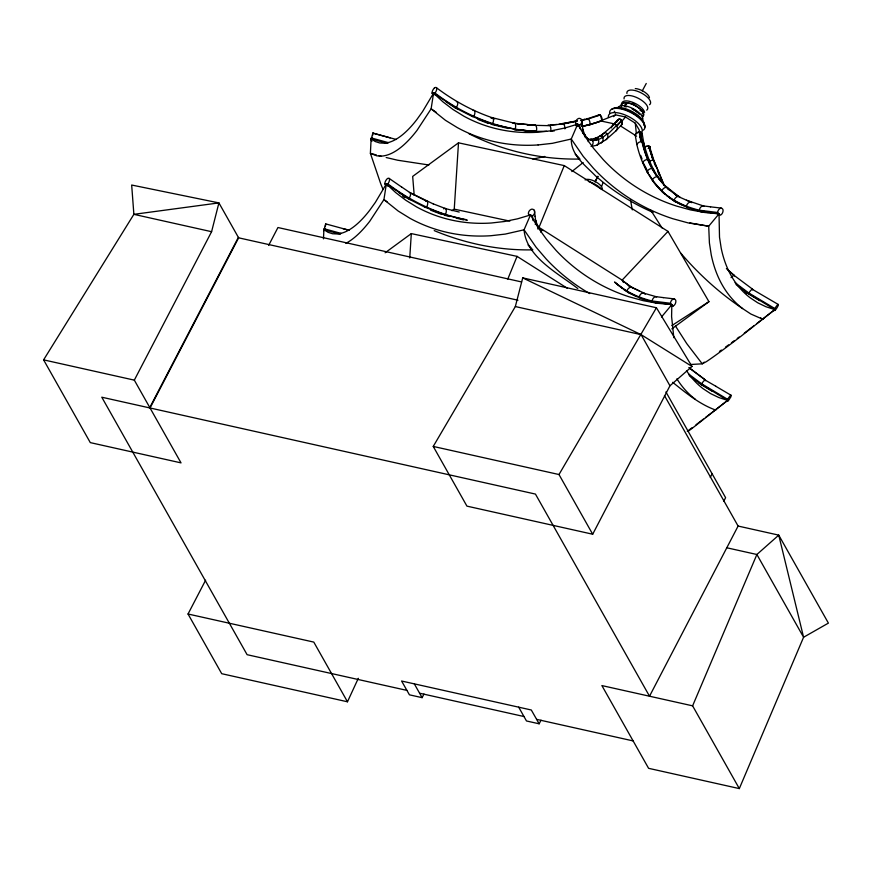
<?xml version="1.0" encoding="UTF-8"?>
<svg xmlns="http://www.w3.org/2000/svg" width="872" height="872" viewBox="0 0 872 872"><rect width="100%" height="100%" fill="white"/><g stroke="black" fill="none" stroke-linecap="round" stroke-linejoin="round"><path stroke-width="1.31" d="M617.136 120.63A4.949 4.316 41 0 1 618.095 119.606C621.692 117.426 624.069 123.889 620.755 125.688C624.014 123.911 621.889 117.23 618.183 119.508A4.97 4.436 43.2 0 0 617.191 120.565M643.612 144.283A4.84 3.946 -13.6 0 0 643.754 143.836L643.798 143.172A3.008 2.453 -13.6 0 0 642.163 141.613L640.844 141.645A4.992 4.077 -13.6 0 0 636.854 144.61C641.236 163.315 650.076 181.049 664.551 193.922M342.979 228.638L349.094 230.263L325.659 223.875L323.872 230.699A4.981 0.545 -74.6 0 0 324.002 230.404M396.291 139.487L372.856 133.089L371.069 139.923A4.981 0.545 -74.6 0 0 371.941 137.547M641.857 132.925C642.762 136.959 642.032 130.56 639.187 131.977A4.97 3.989 -9.7 0 0 636.342 133.274L635.165 134.8L636.854 144.61M323.458 238.863L323.915 229.674L340.374 234.197M730.638 397.087L730.943 396.411A3.008 0.698 -59.4 0 0 731.009 395.223L730.736 395.354A4.981 1.145 -59.4 0 0 727.684 399.343L727.575 401.403A4.829 1.112 -59.4 0 0 730.638 397.087M778.173 304.437L777.922 304.568A4.981 1.145 -59.4 0 0 774.881 308.557L774.772 310.617A4.829 1.112 -59.4 0 0 777.835 306.301L778.14 305.636A3.008 0.698 -59.4 0 0 778.206 304.437L752.176 289.21A4.992 1.264 -56 0 0 748.841 293.025L748.786 294.071L759.665 300.633M712.468 391.408L701.589 384.857L701.644 383.811A4.992 1.264 -56 0 1 704.979 379.985L715.847 386.252M409.742 257.959L411.312 233.598L517.063 256.379L567.214 288.196M452.078 210.73L454.247 209.138L458.498 142.823L564.26 165.604L667.985 231.396L708.936 301.679L671.832 328.864M615.447 113.066L614.259 111.213M325.725 224.475L325.692 223.864M658.894 178.967L658.905 178.237A3.008 2.572 -36.6 0 0 657.27 176.678L656.518 176.7A4.992 4.273 -36.6 0 0 652.278 180.362C660.834 190.957 670.949 200.734 683.844 205.803M372.9 133.863L372.922 133.154M325.703 224.649L325.474 225.761A4.981 0.545 -74.6 0 1 325.343 226.273M649.869 147.346C649.553 144.665 650.381 148.949 648.158 148.534M372.769 134.55L372.671 134.975A4.981 0.545 -74.6 0 1 372.529 135.498M134.321 380.138L211.591 231.701L218.916 202.904L131.672 185.028L133.874 214.338L43.6 359.863L90.296 442.616L181.027 462.879L134.321 380.138L43.6 359.863M515.341 306.552L522.72 277.885L656.431 307.751L692.008 366.458L669.958 385.784L592.688 534.22L466.934 506.131L433.242 446.431L515.341 306.552L641.094 334.641L692.008 366.458M597.876 115.638C600.209 112.466 602.933 118.614 601.985 120.805L589.886 124.805L581.918 126.396M601.756 186.183L602.977 182.662M507.787 279.084L517.063 256.379M564.26 165.604L538.994 227.396L622.128 280.13L623.491 282.474M692.608 705.84L756.885 554.494L778.751 535.135L828.4 623.109L803.581 637.247L739.314 788.593L648.594 768.319L601.887 685.577L692.608 705.84L739.314 788.593M673.816 337.693L671.593 316.525L671.832 304.622L657.51 303.282L643.285 300.687L629.301 296.862A177.921 174.433 -79.9 0 1 556.02 250.362L546.482 239.277L537.948 227.439L530.481 214.959L524.061 229.805C526.208 257.207 558.56 273.492 577.798 288.556M642.817 110.918L642.795 110.929A13.091 5.45 27.5 0 1 640.059 110.537M205.618 580.207L188.036 614.008L221.717 673.696L347.481 701.786L358.316 678.307M649.422 147.902L653.335 160.492L649.357 147.641L649.858 146.692M595.031 181.736L597.832 176.351M595.14 181.779L597.941 176.406M642.228 90.95L646.25 83.472M149.788 407.54L238.372 237.38M150.039 407.976L238.623 237.816L218.916 202.904L133.874 214.338L211.591 231.701M268.663 245.359L277.95 227.527L521.565 281.939M624.559 105.654L626.063 102.765L628.603 103.125A12.11 5.036 27.5 0 1 640.484 109.436A12.11 5.036 27.5 0 1 642.424 116.325M626.957 102.711L624.734 106.548M627.186 102.918L626.641 103.953L625.529 103.79M541.022 720.207L539.147 723.804L531.299 709.993L401.589 681.021L409.437 694.831L422.103 697.654L423.988 694.047M710.266 477.376L712.13 473.812M723.749 501.269L725.613 497.694L665.925 391.953M664.453 395.561L738.104 526.056L649.52 696.216L535.441 494.075L101.784 397.207L247.103 654.687L406.941 690.395M635.165 134.8L636.342 133.34A4.949 3.891 -5.8 0 1 639.209 132.141L641.203 132.489L642.195 133.983M656.431 307.751L558.996 474.532L592.688 534.22M641.203 135.825L639.536 137.024L641.509 135.443M661.51 316.983L671.832 304.622L651.624 301.777M618.095 119.606L613.114 124.914A4.992 4.545 45.6 0 0 611.436 127.868M621.714 120.314L607.577 134.452A4.829 4.534 51.4 0 1 606.073 139.618L596.819 145.243L591.085 146.463M621.769 120.412L616.984 126.124A4.84 4.404 45.6 0 1 615.61 131.181L606.062 139.618M621.137 122.058L625.529 117.001L635.285 123.181L639.132 129.797L639.743 132.304M653.728 161.778L653.837 161.658A3.008 1.275 -19.7 0 0 653.913 160.481L649.433 146.202L648.692 146.104A4.97 2.136 -16.9 0 0 645.705 146.474L644.19 147.008M613.114 124.914L619.142 119.028M615.61 131.181L620.744 125.699M622.128 280.13L667.985 231.396M434.43 87.952L434.125 88.268A4.981 2.812 -55.5 0 0 432.054 93.228L434.3 94.765M586.387 119.006L586.464 118.93A3.008 1.962 75.2 0 1 588.186 118.821L588.676 119.322A4.84 3.15 75.2 0 1 589.886 124.805L588.415 124.892L601.974 120.816L600.699 115.878L599.478 114.821L598.203 115.191L599.511 114.69M443.706 208.888L443.913 208.702A3.008 1.897 -72.5 0 1 445.636 208.593L445.952 209.084A4.84 3.052 -72.5 0 1 445.363 214.523M602.389 134.789A4.992 4.687 51.4 0 1 604.111 132.958L614.226 124.402A3.008 2.736 45.6 0 1 616.602 125.426L616.809 125.699M613.55 116.652L615.588 114.853L625.529 117.001M583.128 162.541L571.836 171.588M704.26 362.131L702.233 363.82L690.537 364.507M512.998 123.377L513.085 123.301A3.008 1.94 -80 0 1 514.807 123.192L515.167 123.693A4.84 3.128 -80 0 1 514.992 129.241L491.089 123.835L478.292 118.886M687.975 431.466A192.865 4.545 -38.9 0 0 694.101 426.811L727.63 400.39L698.81 382.775M756.743 323.621L774.827 309.604L746.007 291.989M434.441 87.941L434.681 87.767A3.008 1.7 -55.5 0 1 436.403 87.658L436.501 87.756C453.647 100.716 472.602 111.104 492.996 117.982L493.149 118.309A4.84 3.052 -72.5 0 1 492.549 123.748L491.089 123.835M753.691 325.965L748.612 329.856A177.921 4.197 -38.9 0 1 744.274 333.159M703.442 419.083L701.415 420.642A177.921 4.197 -38.9 0 1 696.03 424.729M705.481 417.525L727.63 400.39L718.779 397.523L710.527 393.566L702.919 388.552A177.921 109.501 -54.6 0 1 686.504 370.633M458.498 142.823L412.674 176.406L414.211 195.383M385.119 252.793L411.312 233.598M598.192 137.296A4.992 4.785 58.7 0 1 599.38 136.305L604.83 132.708A3.008 2.823 51.4 0 1 607.195 133.732M607.195 133.732C602.661 138.059 594.508 143.03 587.924 138.931L584.752 134.866M671.811 325.583L708.936 301.679M595.075 138.463L600.1 136.054A3.008 2.878 58.7 0 1 602.476 137.068L602.846 137.798M597.985 115.289L586.3 119.126M600.23 114.995L588.338 118.919M615.588 114.853L596.11 122.669L588.415 124.892M644.691 146.856L645.727 146.561A4.949 2.158 -13.7 0 1 648.735 146.322L649.771 146.649M530.481 214.959L517.554 218.818L504.452 221.51L491.285 223.003A177.921 152.556 -62.2 0 1 416.565 206.904L405.763 200.244L395.67 192.559L386.361 183.916L375.342 202.413L369.728 210.239A177.921 56.691 -77.4 0 1 337.355 233.958L332.581 233.751L328.09 232.323L323.915 229.674M544.826 156.459L532.901 159.129M704.042 206.261A3.008 2.474 -77.9 0 0 703.246 205.879L702.581 205.956A4.992 4.109 -77.9 0 0 699.289 210.207C685.468 206.871 672.421 200.702 661.728 191.23A4.992 4.295 -47.6 0 1 665.794 187.349L666.524 187.317A3.008 2.583 -47.6 0 1 668.159 188.875M656.66 296.916A3.008 2.474 -77.9 0 0 656.049 296.654L655.384 296.731A4.992 4.109 -77.9 0 0 652.093 300.993C638.271 297.657 625.224 291.488 614.542 282.016L622.499 288.534M582.202 126.484L587.172 125.208M595.489 138.256L595.805 138.201A3.008 2.921 69.7 0 1 598.17 139.226L598.53 139.945A4.829 4.698 69.7 0 1 596.829 145.243M642.773 292.872L655.929 296.633M590.933 139.269L595.652 138.212M593.788 140.414L598.323 139.4M577.231 120.837L559.028 124.238M582.463 119.791L585.079 119.268M577.155 120.946L561.623 123.911A3.008 1.973 81.5 0 1 563.345 123.802L563.803 124.304A4.829 3.172 81.5 0 1 564.871 128.871M582.376 119.911L585.003 119.377M563.486 123.9L576.632 121.35M580.556 120.565L588.404 118.984M581.777 126.222L587.096 125.154M591.129 139.226L590.191 139.4A3.008 2.954 -86.8 0 1 592.568 140.425L592.916 141.155A4.84 4.752 -86.8 0 1 591.51 146.136M752.383 289.101L752.482 289.101A3.008 0.763 -56 0 1 752.547 289.918M538.122 144.937L552.401 143.324L571.258 139.019L577.678 124.173L585.145 136.664L593.679 148.502L603.206 159.587A177.921 174.433 -79.9 0 0 676.498 206.065L690.482 209.901L704.707 212.495L719.029 213.847L719.509 237.206L721.188 248.117A177.921 109.501 -54.6 0 0 750.127 297.766L757.724 302.791L765.976 306.748L774.827 309.604L741.287 336.036A192.865 4.545 -38.9 0 1 706.2 361.749L702.233 363.82L686.765 343.623L675.44 325.975M550.243 125.11L556.521 124.489M547.976 125.176A3.008 1.984 87 0 1 549.545 125.187L563.552 123.966M550.526 131.28L554.385 130.887M432.054 93.228L435.019 93.042C464.1 115.246 499.384 129.983 536.215 131.345A4.829 3.172 -87.4 0 0 535.964 125.764L535.572 125.252A3.008 1.973 -87.4 0 0 534.176 125.143M401.632 187.033L389.304 178.531A3.008 1.7 -55.5 0 0 387.495 178.553L386.928 179.054A4.981 2.812 -55.5 0 0 384.857 184.014L387.822 183.829C411.061 201.367 437.788 214.458 466.553 219.711M445.875 101.588L454.803 107.594L456.263 107.507A4.84 2.823 -59.5 0 0 457.626 102.416L457.386 101.948A3.008 1.755 -59.5 0 0 456.438 101.752M454.803 107.594L472.243 116.466L473.692 116.379A4.829 2.943 -65.6 0 0 474.695 111.104L474.423 110.624A3.008 1.831 -65.6 0 0 473.082 110.526M533.239 131.53L536.215 131.345M398.689 192.363L407.606 198.38L409.066 198.282A4.84 2.823 -59.5 0 0 410.44 193.192L410.298 192.821A3.008 1.755 -59.5 0 0 409.415 192.505M407.606 198.38L425.046 207.253L426.506 207.155A4.829 2.943 -65.6 0 0 427.509 201.879L427.226 201.399A3.008 1.831 -65.6 0 0 425.885 201.301M431.095 209.672L443.892 214.61L445.352 214.523M734.224 275.977A3.008 0.861 -51 0 0 734.104 275.301L733.766 275.389A4.992 1.428 -51 0 0 731.063 277.656M580.076 159.053C541.73 159.772 503.177 151.172 468.983 133.743M532.879 249.839C499.078 250.602 465.386 243.626 434.234 230.611M550.537 131.28A4.829 3.183 87 0 0 549.97 125.699L535.702 125.35L518.971 123.737M546.624 131.291L534.503 131.432L513.532 129.329L534.754 131.432M717.591 212.474L720.414 215.166A4.829 3.88 -83.2 0 0 723.062 210.457L722.964 209.672A3.008 2.42 -83.2 0 0 721.329 208.114L720.686 208.19A4.981 4.011 -83.2 0 0 717.602 212.474L699.289 210.207L700.717 211.58L708.369 212.572M673.228 305.952A4.829 3.88 -83.2 0 0 675.865 301.243L675.767 300.448A3.008 2.42 -83.2 0 0 674.132 298.889L673.489 298.976A4.981 4.011 -83.2 0 0 670.404 303.26L652.093 300.993L653.531 302.355L661.172 303.358M691.812 202.729A3.008 2.529 -69.3 0 0 690.657 202.021L689.97 202.086A4.992 4.197 -69.3 0 0 686.406 206.261L687.845 207.634L700.717 211.58M643.187 292.774L643.46 292.796A3.008 2.529 -69.3 0 1 644.452 293.341M680.051 197.443A3.008 2.572 -58.9 0 0 678.612 196.331L664.388 185.235M649.041 161.2A4.992 2.115 -19.7 0 1 652.997 160.328L653.913 160.481L664.039 184.94M428.871 164.993L397.632 160.219L386.187 157.527M535.757 125.426L514.927 123.29M516.933 123.944L522.186 124.315M527.222 124.936L531.19 125.187M522.829 130.517L526.732 130.898M514.164 129.656L516.322 129.884M710.397 206.828L721.209 208.092M663.211 297.603L674.012 298.867M670.557 305.636L673.228 305.952L670.404 303.26M702.952 205.857L710.56 206.828M655.766 296.633L663.363 297.603M467.447 220.267L443.892 214.61M626.532 106.809L625.191 106.744M600.514 120.903L615.283 124.086M454.247 209.138L509.858 221.117M238.623 237.816L517.979 300.23M433.242 446.431L558.996 474.532M738.104 526.056L778.751 535.135L803.581 637.247L756.885 554.494L726.79 547.78M188.036 614.008L313.789 642.097L347.481 701.786M419.606 693.218L523.985 716.533M536.651 719.367L633.127 740.917M539.147 723.804L526.481 720.97L518.677 707.138M698.821 210.991L719.029 213.847L708.707 226.208L709.405 242.917L711.225 254.744A192.865 118.69 -54.6 0 0 742.584 308.557L750.825 314.007L762.956 319.326L760.635 317.953M491.296 117.807A3.008 1.897 -72.5 0 1 492.833 117.818L514.981 123.355M491.012 117.993L494.686 118.886M492.081 124.533L508.289 128.5M459.239 212.049L445.756 208.691L433.199 203.841M444.884 215.319L449.876 216.539M456.111 218.065L463.577 219.897M372.835 133.111L390.155 137.874M371.156 137.907L388.498 142.67M387.571 143.422L371.112 138.899L370.393 153.33L380.65 183.545A192.865 61.792 83 0 0 383.048 189.442M376.388 154.976L370.393 153.33L376.769 155.837L381.947 156.077A192.865 61.443 -77.4 0 0 417.034 130.342L431.128 108.837L433.558 93.13L457.375 108.902M378.786 155.641L381.173 156.295M323.959 228.693L341.301 233.456M703.115 205.857L686.482 200.222M689.861 222.938L708.707 226.208L688.128 222.905L672.966 218.763A192.865 189.071 -79.9 0 1 593.527 168.361L583.204 156.35L571.258 139.019C570.975 155.303 585.374 165.364 595.543 175.882C612.678 190.957 632.124 203.361 653.073 212.408M627.437 291.935L640.648 298.409L653.531 302.355M715.77 410.102C699.562 404.292 685.948 392.956 672.672 382.307M586.464 137.874A3.008 2.965 -53.8 0 1 587.783 138.757L592.753 140.708M492.68 124.227L472.243 116.466M539.278 228.649A3.008 2.965 -53.8 0 1 540.586 229.532L543.169 230.655M445.494 215.003L425.046 207.253M477.943 119.431L488.418 123.475M430.746 210.217L441.221 214.261M433.242 203.906L410.298 192.821M579.695 125.045A4.829 4.556 -6.9 0 0 581.733 120.074L581.406 119.388A3.008 2.845 -6.9 0 0 579.041 118.363L578.278 118.592A4.981 4.698 -6.9 0 0 575.596 123.279L579.695 125.045L580.12 128.62M532.498 215.82L528.399 214.065A4.981 4.698 -6.9 0 1 531.081 209.378L531.844 209.149A3.008 2.845 -6.9 0 1 534.209 210.163L534.536 210.861A4.829 4.556 -6.9 0 1 532.498 215.831L533.065 220.583M690.526 201.999L677.893 196.396A4.992 4.273 -58.9 0 0 674.078 200.44L675.506 201.814M687.845 207.634L674.623 201.16M643.34 292.774L631.11 287.095L623.055 281.067M639.459 291.008L631.284 287.095L623.229 281.078M615.447 282.844L628.309 292.589L636.647 296.589M522.72 277.885L641.094 334.641L669.958 385.784M427.378 201.563L410.331 192.886L401.6 186.968M410.178 199.688L386.361 183.916L383.931 199.612L369.848 221.139A192.865 61.443 -77.4 0 1 345.857 243.353M774.881 308.557L748.841 293.025L735.052 282.67M715.781 386.263L730.976 395.212M727.684 399.343L701.644 383.811L688.858 374.208M620.962 126.244L636.604 136.163M402.755 196.222L404.99 197.715M436.436 112.477L431.128 108.837L445.418 120.282L457.135 127.497A192.865 165.364 -62.2 0 0 538.122 144.937M384.857 184.014L388.225 186.314M387.113 201.803L383.931 199.612L398.221 211.057L409.938 218.283A192.865 165.364 -62.2 0 0 490.925 235.713L505.204 234.099L524.061 229.805L536.008 247.125L546.33 259.148A192.865 189.071 -79.9 0 0 589.69 293.57M742.584 308.568C719.553 293.09 698.799 274.309 680.814 253.185M678.481 196.309C655.788 182.869 643.591 157.32 640.19 131.901L640.222 132.086M668.214 189.071L670.23 190.576C655.886 178.836 648.376 160.906 643.841 143.357M674.252 193.584L677.272 195.84M675.266 194.434L677.282 195.949M666.611 195.459L674.83 201.596M628.069 285.111L631.088 287.378M629.072 285.972L631.088 287.477M623.524 289.308L625.584 290.845M752.449 289.09L733.984 275.301L726.398 268.587M735.99 284.468L748.786 294.071M744.83 292.153L746.781 293.624M688.836 367.548L705.252 379.865A3.008 0.763 -56 0 1 705.35 380.704M689.752 368.3L705.186 379.876M689.196 375.549L701.589 384.857M728.284 270.255L734.061 275.29M389.206 178.444L389.424 178.891A4.829 2.725 -55.5 0 1 387.833 183.829M644.114 164.165L642.675 162.792A4.992 4.175 -21.3 0 1 647.133 159.511L647.907 159.532A3.008 2.518 -21.3 0 1 649.542 161.08L649.509 161.778A4.829 4.044 -21.3 0 1 649.182 162.693M645.182 166.465L648.397 173.365L646.959 172.002A4.992 4.229 -28.6 0 1 651.319 168.514L652.093 168.514A3.008 2.551 -28.6 0 1 653.717 170.073L653.706 170.781A4.829 4.098 -28.6 0 1 653.575 171.261M640.648 298.409L639.209 297.047A4.992 4.197 -69.3 0 1 642.773 292.861M628.309 292.589L626.881 291.226A4.992 4.273 -58.9 0 1 630.696 287.171L631.415 287.117A3.008 2.572 -58.9 0 1 632.854 288.229M575.248 154.202L579.095 157.887M528.051 244.988L531.898 248.673M663.167 192.603L653.804 181.877L649.051 174.411M538.645 227.112L540.923 230.263A4.84 4.763 -53.8 0 1 541.022 232.41M535.266 224.464A4.84 4.643 -13.3 0 0 535.8 220.91L535.473 220.202A3.008 2.889 -13.3 0 0 534.885 219.679M538.689 227.221L537.555 225.652A3.008 2.932 -27.8 0 0 536.738 224.987M657.139 176.656C647.896 163.478 642.86 147.717 640.375 131.934L640.397 132.119M650.828 210.272L662.033 227.963M414.298 683.822L422.103 697.654M646.217 169.495L648.397 173.365M436.501 87.756L436.621 88.105A4.829 2.725 -55.5 0 1 435.019 93.042M587.924 138.931L588.12 139.476A4.84 4.763 -53.8 0 1 588.208 141.635M584.894 135.051L585.079 135.585A4.829 4.709 -27.8 0 1 585.221 137.177M537.697 225.826L537.882 226.371A4.829 4.709 -27.8 0 1 537.817 229.009M653.738 160.394L663.941 184.908M654.24 163.01L655.766 166.683M657.804 171.577L659.33 175.261M660.355 177.714L661.881 181.387M640.669 155.423L642.054 158.944M644.364 164.808L645.749 168.318M582.812 129.601L584.938 135.149M535.615 220.376L537.741 225.924M652.997 160.328L648.746 146.322M371.853 141.449L371.112 138.899L375.276 141.537L379.767 142.975L384.541 143.193A177.921 56.691 -77.4 0 0 416.925 119.453L422.538 111.627L433.558 93.13L442.856 101.784L452.95 109.469L463.762 116.129A177.921 152.556 -62.2 0 0 538.482 132.206L551.649 130.724L564.751 128.031L577.678 124.173L577.962 126.56M649.782 146.474L649.934 147.095M630.434 199.699L632.298 209.869M642.184 133.71L643.83 143.444M640.844 141.645L639.209 132.141M535.07 216.278L535.659 220.474M581.591 119.649L582.311 125.601M581.548 119.562L582.997 130.124A4.84 4.643 -13.3 0 1 582.714 133.209M575.596 123.279L575.88 125.666M534.351 210.337L535.114 216.376M635.285 123.181L636.331 133.503M582.082 128.903A3.008 2.889 -13.3 0 1 582.67 129.427M583.684 134.092A3.008 2.932 -27.8 0 1 584.567 134.68M594.224 139.084A4.992 4.851 69.7 0 1 595.075 138.463M602.835 137.798A4.829 4.633 58.7 0 1 601.233 143.041M597.603 138.168A4.992 4.785 58.7 0 1 597.876 137.721M602.029 135.749A4.992 4.687 51.4 0 1 602.181 135.258M608.416 117.469A18.683 7.783 27.5 0 1 625.922 115.3A18.683 7.783 27.5 0 1 642.021 131.912M613.964 108.51A17.429 7.259 27.5 0 1 633.007 112.019A17.429 7.259 27.5 0 1 643.939 125.492M611.893 109.087A19.042 7.924 27.5 0 1 632.691 112.924A19.042 7.924 27.5 0 1 644.637 127.65M609.681 113.436A19.457 8.099 27.5 0 1 630.216 112.248A19.457 8.099 27.5 0 1 643.318 130.146M618.172 107.638A13.712 5.712 27.5 0 1 632.516 108.39A13.712 5.712 27.5 0 1 642.708 119.824M632.32 108.913A12.372 5.145 27.5 0 1 637.596 112.303M621.485 105.926A12.11 5.036 27.5 0 1 626.063 102.765M632.276 109.011A12.11 5.036 27.5 0 1 639.405 114.199M621.943 104.182A12.535 5.221 27.5 0 1 632.2 102.133A12.535 5.221 27.5 0 1 644.593 112.412M621.104 105.785A12.535 5.221 27.5 0 1 634.336 105.022A12.535 5.221 27.5 0 1 642.773 116.554M624.08 98.907A13.091 5.45 27.5 0 1 637.901 98.1A13.091 5.45 27.5 0 1 646.719 110.155M626.924 93.457A13.091 5.45 27.5 0 1 640.735 92.661A13.091 5.45 27.5 0 1 649.553 104.705M632.364 103.081A10.606 4.415 27.5 0 1 634.881 104.16M642.293 110.308A10.606 4.415 27.5 0 1 642.021 113.916M635.285 88.562A9.919 4.131 27.5 0 1 649.466 97.675M739.183 337.006A177.921 4.197 -38.9 0 1 737.254 338.456M734.486 340.527A177.921 4.197 -38.9 0 1 731.444 342.783M728.611 344.876A177.921 4.197 -38.9 0 1 725.482 347.143M721.395 350.064A177.921 4.197 -38.9 0 1 719.444 351.427M703.987 211.275A4.84 3.979 -77.9 0 1 703.323 212.07M585.112 179.937A9.919 4.131 27.5 0 1 595.958 181.932A9.919 4.131 27.5 0 1 602.181 189.606M588.404 181.452A13.091 5.45 27.5 0 1 601.244 189.05M695.387 399.343A192.865 118.69 -54.6 0 1 676.89 378.83M656.79 302.061A4.84 3.979 -77.9 0 1 656.126 302.857M644.888 293.908A3.008 2.529 -69.3 0 1 645.095 294.355M643.689 298.562A4.829 4.066 -69.3 0 1 643.318 298.933M324.744 228.322A4.981 0.545 -74.6 0 1 324.286 229.674M691.987 427.781A177.921 4.197 -38.9 0 1 687.289 431.302M616.602 121.949L616.635 121.916A4.949 4.316 41 0 1 616.907 121.044A4.97 4.436 43.2 0 0 616.635 121.916L616.602 121.949"/></g></svg>
